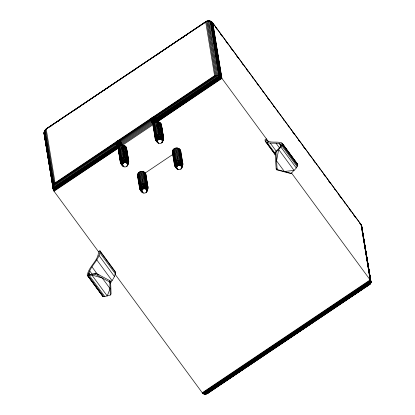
<?xml version="1.0" encoding="UTF-8"?>
<svg xmlns="http://www.w3.org/2000/svg" width="415" height="415" viewBox="0 0 415 415"><rect width="100%" height="100%" fill="white"/><g stroke="black" fill="none" stroke-linecap="round" stroke-linejoin="round"><path stroke-width="0.62" d="M126.585 148.072L128.764 161.16C128.676 168.054 122.856 169.164 120.438 162.638L118.265 149.55C117.678 144.01 127.301 143.704 126.705 149.462M123.333 166.431L120.438 162.638L118.27 148.85M122.71 165.398C121.709 161.362 129.018 161.871 127.281 165.73M142.584 192.602L139.689 188.809L137.515 175.721C136.924 170.114 146.557 169.948 145.95 175.633L148.005 188.031C147.413 196.585 139.175 193.167 139.705 186.724C140.374 184.307 143.351 183.031 145.603 184.058C149.001 185.432 148.036 189.442 146.526 191.901M141.956 191.569C141.007 188.156 147.097 187.57 146.754 191.123M161.451 124.64L163.624 137.728C163.541 144.622 157.716 145.732 155.303 139.207L153.13 126.119C152.538 120.583 162.166 120.272 161.565 126.03M158.198 142.999L155.303 139.207C153.732 133.755 163.214 132.074 163.624 137.728L162.141 142.298M157.57 141.966C156.663 138.823 162.135 137.853 162.369 141.116M180.696 150.811L182.875 163.899C182.787 170.793 176.966 171.903 174.549 165.378L172.375 152.289C171.789 146.682 181.417 146.516 180.816 152.201M177.444 169.17L174.549 165.378C172.977 159.925 182.465 158.245 182.875 163.899L181.391 168.469M176.821 168.137C175.913 164.994 181.381 164.024 181.62 167.287M98.511 251.703L99.916 250.759C100.046 259.676 90.034 265.859 88.67 274.315L90.097 274.585L95.673 273.106L109.975 280.722L110.592 281.562L111.075 294.043L110.302 295.034L104.788 296.549L102.713 296.253L87.311 275.316C88.333 266.767 98.64 260.604 98.511 251.703L54.043 191.248C52.295 188.695 53.156 185.111 55.076 182.901L214.607 75.675C217.294 75.063 220.272 76.225 221.942 78.399L268.661 141.914M282.221 143.284L297.617 164.221C297.996 167.997 293.177 170.461 291.361 173.34L290.448 173.475L276.81 169.839L276.193 169.004L275.052 152.538L275.965 152.404C277.775 149.525 282.594 147.06 282.221 143.284C277.588 140.789 271.452 143.574 266.923 140.602L266.404 138.854L264.998 139.798L265.595 141.65L275.358 154.925M55.076 182.901L46.169 128.904L207.293 20.906L216.303 75.499L119.764 140.384L118.555 140.244L121.107 144.57L121.087 145.4L118.171 140.509L120.018 140.929L122.653 145.131L124.936 157.539L125.304 162.457M45.339 129.885L44.467 131.057L53.504 185.64L154.883 117.497L154.629 116.952L153.415 116.812L155.973 121.133L155.947 121.969L153.031 117.077L154.883 117.497L157.518 121.699L159.801 134.107L160.164 139.025M45.837 129.319L45.489 129.672L54.438 183.726L215.421 75.525L206.509 21.181L206.794 21.456M126.119 162.659L126.357 157.887L124.303 145.494M145.369 188.83L145.603 184.058L143.554 171.66M160.984 139.227L161.217 134.455L159.168 122.057M180.229 165.398L180.468 160.626L178.414 148.228M45.614 129.324L44.913 130.326L53.909 184.649L115.583 143.196L120.573 145.613L120.62 144.721L115.318 142.407L118.472 147.948L120.713 159.894L122.866 163.816M150.443 119.764L155.433 122.181L155.48 121.289L150.178 118.975L153.332 124.51L155.573 136.462L157.726 140.384M45.806 143.408L44.462 134.828M210.675 21.736L211.266 21.528L212.21 22.374L221.045 77.423L156.512 120.262L154.214 121.045L152.331 123.073L121.652 143.694L119.349 144.477L117.466 146.505L53.193 189.173L44.14 134.351L44.208 132.945M119.499 139.596L119.136 140.228L121.662 144.462L121.585 145.25L121.107 144.57L118.576 143.201L116.226 142.179L115.546 142.257L118.555 147.74L118.057 147.035L119.785 145.136L122.15 144.425L152.829 123.805L154.645 121.704L157.01 120.993L221.672 78.061L212.776 23.012L211.007 21.57M154.364 116.164L153.996 116.797L156.528 121.03L156.45 121.818L155.973 121.133L153.436 119.769L151.091 118.747L150.406 118.825L153.42 124.308L152.829 123.805M44.021 133.236L53.291 189.639L117.466 146.505L118.659 147.496L120.713 159.894L120.324 161.248L122.638 164.594M361.449 226.108L361.289 225.412L361.719 226.346L361.688 228.535M361.802 228.126L361.673 225.879L360.879 224.292L212.662 22.778L211.588 22.031M126.487 162.856L126.99 158.234L124.941 145.836M110.442 283.274C112.309 279.674 115.993 275.98 115.313 271.695L99.916 250.759M145.738 189.027L146.241 184.405L144.187 172.007M161.352 139.424L161.855 134.802L159.801 122.404M180.598 165.595L181.106 160.973L179.052 148.575M291.408 172.847L370.154 279.912L370.958 281.681L370.777 283.346L369.941 284.389L207.547 393.539C205.907 394.644 203.417 394.473 202.261 392.761L115.059 274.206M210.089 21.419L210.545 21.139L211.536 21.839L220.303 76.853L156.035 119.52L153.804 120.392L151.854 122.337L121.175 142.957L118.534 144.104L116.994 145.769L53.104 187.689L116.553 145.048L118.576 143.201L120.734 142.231L151.413 121.611L153.436 119.769L155.599 118.799L219.047 76.158L209.871 20.937C205.71 20.517 211.531 20.916 212.21 22.374L221.672 78.061L157.518 121.699L151.034 118.41L153.27 123.001L155.573 136.462M126.814 163.116L127.555 158.68L125.501 146.282M146.059 189.287L146.801 184.846L144.752 172.453M161.674 139.684L162.415 135.243L160.366 122.85M180.924 165.855L181.666 161.414L179.612 149.021M127.083 163.422L128.028 159.21L125.973 146.811M146.334 189.593L147.273 185.381L145.224 172.982L173.112 154.24M161.943 139.99L162.888 135.778L160.833 123.38M181.194 166.161L182.138 161.949L180.084 149.55M127.296 163.769L128.391 159.817L126.336 147.418M146.542 189.94L147.641 185.982L145.587 173.589M162.156 140.337L163.251 136.379L161.202 123.986M181.407 166.508L182.501 162.55M127.436 164.148L128.64 160.47C127.732 156.865 122.197 156.569 120.713 159.894M162.301 140.716L163.5 137.038M146.687 190.319L147.885 186.641M181.547 166.887L182.75 163.209M126.788 166.399L128.365 163.214M161.653 142.968L162.198 141.442M146.038 192.565L146.583 191.045M180.899 169.133L181.262 168.122M127.509 164.548L128.764 161.16L128.64 160.47M146.754 190.718L148.01 187.331L145.836 174.243M44.95 130.518L44 132.681L53.431 190.08L117.964 147.237L53.81 190.89L118.472 147.948L120.454 160.553L122.716 164.195M127.504 164.952L128.759 161.86L126.808 150.085M162.369 141.52L163.619 138.428L161.668 126.653M181.614 167.691L182.87 164.599L180.447 150.157M127.063 166.083L127.991 163.826M161.928 142.651L163.23 139.782M146.313 192.254L147.616 189.385M181.173 168.822L182.476 165.953M127.426 165.352L128.624 162.556L128.417 161.316M162.291 141.92L163.484 139.124L163.282 137.884M146.677 191.523L147.87 188.726L147.564 186.864M181.542 168.091L182.735 165.289M44.467 131.057L46.174 129.127L205.7 21.902L208.18 21.02L210.768 21.43L220.303 76.853L156.512 120.262L152.621 118.192L152.393 117.512M44.213 132.152L44 132.681L53.431 190.08L117.466 146.505M208.87 20.849L218.14 75.821L155.21 118.119L153.109 119.183L151.024 120.931L120.345 141.551L118.249 142.615L116.164 144.363L53.234 186.662L44.156 131.851L44.654 130.626M87.311 275.316L88.271 275.69L91.86 275.041L94.905 274.097L95.673 273.106M110.302 295.034L109.819 282.553L109.207 281.718L109.975 280.722M109.819 282.553L110.592 281.562M162.379 140.934L162.856 140.394M146.765 190.537L147.242 189.997M46.169 128.904L206.509 21.181M275.052 152.538C276.598 149.877 281.038 147.735 280.882 144.327C276.255 141.888 270.124 144.633 265.595 141.65M45.5 129.444L188.768 33.174M115.583 143.196L119.764 140.384L120.018 140.929M207.547 393.539L208.34 392.974M53.193 189.173L116.994 145.769L119.032 146.884L121.087 159.282L123.079 163.463M152.476 117.808L156.035 119.52L219.483 76.365L210.545 21.139M152.621 118.192L152.839 118.654L157.01 120.993L221.045 77.423L211.536 21.839L220.687 77.128L156.512 120.262M189.842 32.453L205.42 21.979M50.438 126.482L51.512 125.761M57.955 121.429L59.568 120.345M74.607 110.234L76.22 109.15M78.368 107.708L80.515 106.266M83.202 104.461L84.276 103.734M103.615 90.74L105.223 89.656M107.371 88.213L108.984 87.129M128.858 73.771L129.931 73.05M132.618 71.245L134.232 70.161M153.031 57.524L154.639 56.44M156.792 54.998L158.94 53.556M161.622 51.751L162.701 51.024M182.035 38.03L183.648 36.945M185.796 35.503L187.409 34.419M198.686 26.835L200.3 25.756M202.447 24.309L204.056 23.224M154.883 117.497L217.216 75.597L208.112 20.76M53.125 188.69L116.994 145.769L53.099 188.197M156.035 119.52L219.903 76.599L210.768 21.43L219.047 76.158M117.964 147.237L53.602 190.501L53.078 187.315M157.01 120.993L221.371 77.735L212.21 22.374M54.043 191.248L118.472 147.948M157.518 121.699L221.942 78.399L212.776 23.012L211.899 22.031M202.261 392.761L370.154 279.912L361.387 225.174L359.525 223.052M202.525 393.088L370.393 280.26L361.418 225.252L370.969 282.714L205.031 394.25M202.821 393.373L370.59 280.613L361.553 225.62M203.137 393.627L370.751 280.971L361.673 225.879M203.485 393.835L370.875 281.329M203.848 394.006L370.958 281.681M204.227 394.131L371.005 282.034L361.719 226.346M204.621 394.214L371.005 282.382L361.714 226.04M205.871 394.188L370.777 283.346M209.061 392.263L215.51 387.932M216.583 387.211L219.27 385.405M220.344 384.684L235.922 374.216M236.996 373.49L239.678 371.684M241.291 370.605L244.513 368.437M245.587 367.716L264.926 354.716M265.999 353.995L268.687 352.19M270.295 351.106L272.448 349.663M273.521 348.942L281.577 343.527M282.651 342.806L285.338 341M286.412 340.274L293.929 335.221M295.003 334.5L297.69 332.695M298.764 331.974L310.581 324.032M311.655 323.306L314.342 321.501M315.416 320.779L318.103 318.974M319.716 317.895L322.937 315.727M324.011 315.006L343.35 302.006M344.424 301.285L347.106 299.48M348.719 298.395L359.997 290.816M361.071 290.095L363.758 288.29M365.371 287.206L368.593 285.038M206.717 393.949L370.429 283.912M219.483 76.365L155.599 118.799L152.647 117.341L155.21 118.119M209.627 20.968L210.69 21.212M369.324 284.773L369.941 284.389M214.607 75.675L205.7 21.902L207.293 20.906M44.68 131.207L44.032 132.406L44.14 134.351M207.282 20.968L209.015 20.802M276.193 169.004L277.101 168.864L277.718 169.704L291.361 173.34M276.81 169.839L277.718 169.704M151.594 118.047L152.118 118.047L154.681 122.664L154.645 121.704L152.839 118.654M116.734 141.479L117.258 141.479L119.821 146.096L119.785 145.136L117.528 140.944M97.852 274.787L99.045 274.901M157.944 140.031L155.947 135.85L153.898 123.452L151.335 118.218L152.253 118.441M119.032 146.884L116.47 141.65L117.393 141.873M120.345 141.551L117.787 140.773L120.734 142.231M117.611 141.24L121.175 142.957M94.905 274.097L109.207 281.718M175.633 167.167L176.837 167.956L178.134 169.626M117.761 141.624L121.652 143.694M157.581 140.763L155.319 137.121L153.332 124.51L122.653 145.131L116.174 141.842L118.659 147.496M117.974 142.086L122.15 144.425M360.645 224.147L361.387 225.174L370.393 280.26M155.433 122.181L154.214 121.045L150.272 119.318M120.573 145.613L119.349 144.477L115.406 142.75M153.898 123.452L151.854 122.337M158.219 139.72L156.429 135.306L154.375 122.907L151.024 120.931M123.359 163.152L121.564 158.738L119.51 146.339L116.164 144.363M297.052 163.795L297.617 164.221M153.524 124.064L152.331 123.073M156.948 141.442L156.388 140.996L156.18 139.756M121.522 164.428L123.66 166.69M140.773 190.599L142.905 192.861M150.697 120.309L154.23 121.994L154.375 122.907M115.837 143.74L119.364 145.426L119.51 146.339M151.413 121.611L154.198 123.11L151.651 118.363M116.553 145.048L119.338 146.542L116.786 141.795M157.923 142.693L155.916 140.467L155.708 139.227M177.174 168.864L175.166 166.633L174.855 164.776M121.056 163.899L123.063 166.125M142.309 192.295L140.301 190.065L139.995 188.208M157.716 142.345L155.552 139.86L153.13 125.418M176.961 168.516L174.798 166.031L172.381 151.589M122.85 165.777L120.687 163.292L118.638 150.894M142.101 191.948L139.938 189.463L137.521 175.021M157.736 142.35L158.52 143.258M176.199 167.613L177.77 169.429M122.726 165.217L124.023 166.887M141.972 191.388L143.274 193.058M155.179 138.517L157.498 141.567M174.43 164.688L176.749 167.738M120.319 161.949L122.638 164.999M139.565 188.12L141.883 191.17M212.428 22.633L360.988 224.525L370.154 279.912M215.535 27.281L217.455 29.896M220.142 33.548L222.445 36.681M225.9 41.381L227.825 43.99M230.512 47.642L232.815 50.775M236.27 55.475L237.805 57.561M242.028 63.303L243.18 64.87M246.635 69.57L248.175 71.66M252.398 77.403L253.166 78.445M257.004 83.664L258.54 85.755M262.762 91.497L263.53 92.54M267.374 97.758L268.91 99.849M273.132 105.592L273.9 106.634M277.739 111.858L278.507 112.901M283.497 119.686L284.265 120.729M288.109 125.953L288.876 126.995M292.715 132.214L294.251 134.304M298.473 140.047L299.241 141.09M303.08 146.313L304.615 148.399M308.843 154.141L309.611 155.189M313.45 160.408L314.985 162.493M319.208 168.236L319.975 169.284M323.814 174.502L325.35 176.593M328.426 180.769L330.345 183.378M334.184 188.597L334.952 189.645M338.79 194.863L340.71 197.473M344.549 202.696L345.316 203.739M349.16 208.958L351.08 211.567M353.767 215.224L355.686 217.834M282.408 143.715L297.804 164.651M281.65 142.859L284.659 146.941M285.411 147.963L292.544 157.664M293.296 158.686L296.3 162.773M282.397 144.192L297.799 165.129M282.19 144.83L297.586 165.767M280.431 143.953L281.183 144.975M281.738 145.655L297.14 166.591M279.15 143.559L281.028 146.111M280.825 146.941L296.222 167.878M276.105 143.3L279.487 147.896M270.258 143.087L276.644 151.771M266.43 139.715L267.561 141.25M267.136 142.521L275.399 153.757M265.045 140.701L275.187 154.489M100.145 251.537L115.546 272.473M99.989 252.953L115.391 273.89M99.019 255.521L114.416 276.457M96.69 259.749L112.086 280.685M92.078 266.99L97.712 274.652M89.718 270.881L92.348 274.455M88.815 272.748L90.314 274.787M88.561 273.594L89.687 275.124M88.551 274.035L89.303 275.057M89.386 275.612L104.788 296.549M88.271 275.69L103.672 296.626M87.669 275.576L103.065 296.512M87.16 274.943L102.183 295.371M156.528 121.03L157.01 121.719L159.801 134.107L157.747 121.714M121.662 144.462L122.145 145.151L124.936 157.539L122.887 145.146M174.435 163.982L176.749 167.333M155.184 137.811L157.503 141.162M139.57 187.414L141.888 190.765M154.977 121.517L152.741 117.632M120.111 144.949L117.876 141.064M176.826 166.934L174.565 163.292L172.516 150.894M141.966 190.366L139.705 186.724L137.65 174.326M176.977 166.555L174.824 162.628L172.77 150.235M142.112 189.987L139.959 186.06L137.91 173.667M177.189 166.202L175.197 162.021L173.143 149.623M142.329 189.634L140.332 185.453L138.283 173.055M361.761 227.093L371.005 282.034M155.973 121.133L159.319 139.108M121.107 144.57L124.459 162.54M177.47 165.886L175.675 161.476L173.626 149.078M142.604 189.323L140.815 184.908L138.76 172.51M102.557 295.879L102.713 296.253M154.645 121.704L156.995 134.849L158.546 139.456M119.785 145.136L122.135 158.281L123.686 162.888M172.749 153.633L172.375 152.289M153.498 127.462L153.13 126.119M137.884 177.065L137.515 175.721M177.796 165.626L176.245 161.02L174.191 148.622M142.931 189.058L141.38 184.452L139.331 172.054M178.165 165.419L176.889 160.662L174.834 148.264M158.919 139.248L157.638 134.491L155.48 121.289M143.305 188.851L142.023 184.094L139.969 171.696M124.054 162.68L122.778 157.923L120.62 144.721M152.051 117.746L152.118 118.047M117.191 141.178L117.258 141.479M178.569 165.279L175.529 148.02M143.704 188.711L140.669 171.452M118.265 149.55L118.389 150.24M366.601 257.217L366.824 258.493M367.042 259.769L367.259 261.045M367.477 262.316L367.695 263.592M368.899 270.606L368.676 269.33L368.945 270.658M369.117 271.882L369.334 273.153L369.158 271.924M369.552 274.429L369.77 275.705M369.988 276.981L370.206 278.252L370.014 277.002M361.849 227.705L371.005 282.382M362.871 234.475L363.084 235.741M363.296 237.012L363.509 238.283M363.722 239.554L363.934 240.819M364.147 242.09L364.36 243.361M364.577 244.632L364.79 245.898M365.003 247.169L365.216 248.44M365.428 249.706L365.641 250.976M365.854 252.247L366.066 253.518M366.279 254.784L367.664 263.037M367.882 264.308L368.095 265.579M368.307 266.845L368.52 268.116M369.583 274.465L369.796 275.731M44.436 135.14L45.396 140.841M45.609 142.106L45.821 143.372M46.247 145.909L46.034 144.643L46.231 145.956M46.459 147.175L46.672 148.44M46.885 149.711L47.102 150.977M47.315 152.243L47.528 153.509M47.741 154.779L47.953 156.045M48.166 157.311L48.379 158.577M48.591 159.848L49.551 165.549M49.764 166.814L49.976 168.08M50.189 169.351L50.402 170.617M50.614 171.883L50.827 173.148M177.724 147.999L179.773 160.392L179.83 165.263M176.998 147.88L179.047 160.278L179.415 165.196M176.256 147.89L178.99 165.201M158.473 121.828L160.527 134.221L160.584 139.092M159.059 134.118L157.01 121.719L159.739 139.03M153.265 124.723L155.319 137.121M142.859 171.431L144.913 183.824L144.97 188.695M142.132 171.317L144.187 183.71L144.55 188.628M141.396 171.322L144.124 188.633M123.613 145.26L125.662 157.653L125.719 162.524M124.199 157.55L122.145 145.151L124.879 162.462M118.405 148.155L120.454 160.553M46.439 147.226L46.651 148.503M46.859 149.774L47.071 151.044M47.284 152.321L47.492 153.591M47.704 154.862L50.863 173.952M51.076 175.229L52.866 186.044M275.965 152.404L277.101 168.864M278.678 149.473L276.551 160.875L284.342 171.468L294.079 170.409L278.678 149.473M110.058 288.612L107.257 295.978L91.86 275.041L102.261 278.019L110.058 288.612M370.969 282.714L370.424 279.528L370.969 282.714"/></g></svg>
